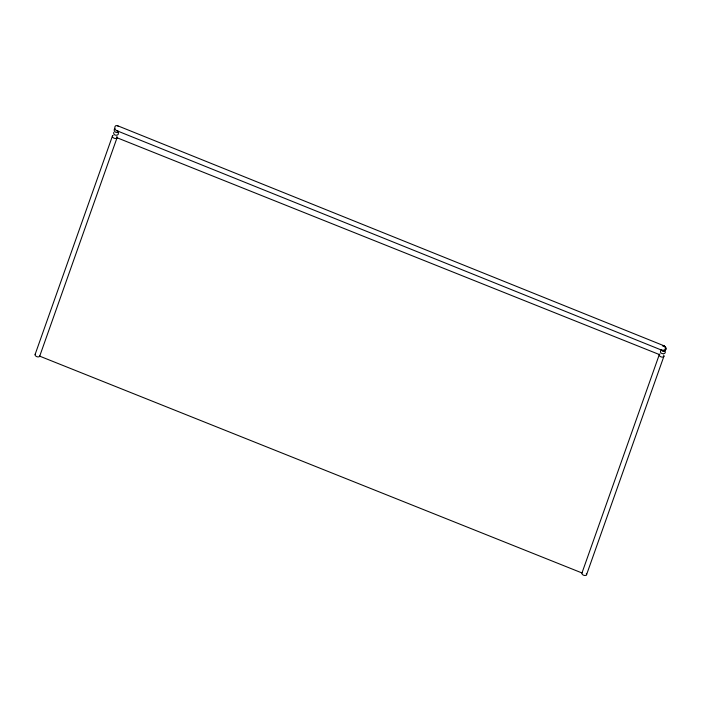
<?xml version="1.0" encoding="UTF-8"?>
<svg xmlns="http://www.w3.org/2000/svg" width="701" height="701" viewBox="0 0 701 701"><rect width="100%" height="100%" fill="white"/><g stroke="black" fill="none" stroke-linecap="round" stroke-linejoin="round"><path stroke-width="1.05" d="M665.696 347.801L664.644 350.027L662.252 350.377L116.708 130.675C113.991 129.974 114.026 124.576 117.356 125.645L664.355 345.926L665.696 347.801A2.453 2.375 11 0 1 664.469 350.859A2.453 2.375 11 0 1 661.245 349.571A2.453 2.453 -21.2 0 0 665.372 350.246A2.453 2.453 -21.2 0 0 663.952 346.25M113.772 132.287C112.388 136.064 119.81 136.362 118.276 132.445M35.146 354.338L112.484 135.933M586.535 574.776L663.882 356.362M661.35 350.036C657.328 354.075 667.738 355.565 664.785 350.553M662.524 345.952L664.355 345.926M117.908 130.807L116.708 130.675M117.356 125.645L118.469 126.443M662.252 350.377L661.315 349.641M39.791 355.775A2.453 1.516 19.5 0 1 36.767 356.634A2.453 1.516 19.5 0 1 35.392 354.014M586.334 573.532A2.453 1.516 19.5 0 1 584.213 575.425A2.453 1.516 19.5 0 1 582.224 572.629M116.839 136.511A2.453 1.516 19.5 0 1 116.086 138.421A2.453 1.516 19.5 0 1 112.922 137.449A2.453 1.516 19.5 0 1 113.115 135.363M663.681 355.127A2.453 1.516 19.5 0 1 662.927 357.037A2.453 1.516 19.5 0 1 659.755 356.055A2.453 1.516 19.5 0 1 659.956 353.979M664.417 346.469A2.453 2.375 11 0 1 665.433 347.214M118.627 131.499A2.453 2.375 11 0 1 115.192 131.937A2.453 2.375 11 0 1 114.701 128.607M117.041 137.755L39.703 356.161L581.979 572.954L659.326 354.54L117.041 137.755"/></g></svg>
